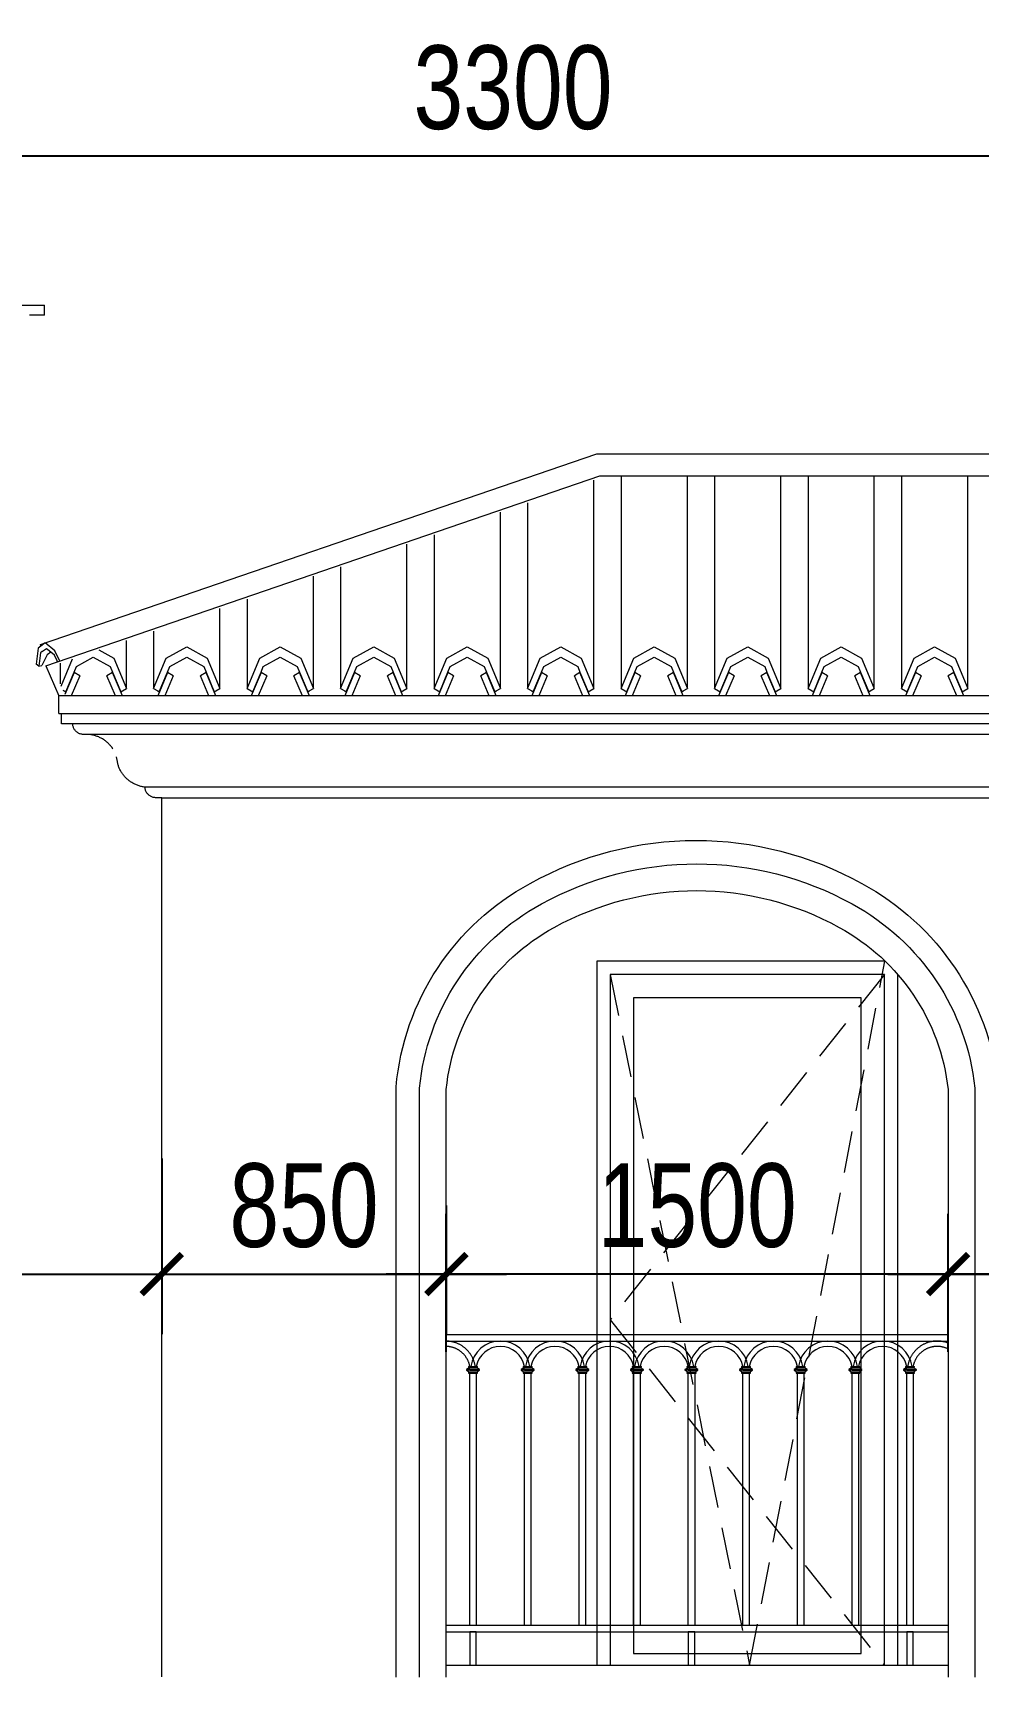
# Model space of a CAD drawing. Header units: millimetres. Extents: x -78046 to 260989, y -99288 to 158505.
# Drawn here: x 241278 to 244103, y 140547 to 145461 of the extents above; entities that cross this region are included whole.
import ezdxf
from ezdxf.xclip import XClip

# ---------------------------------------------------------------- set-up
doc = ezdxf.new("R2010")
doc.units = ezdxf.units.MM
doc.header["$LTSCALE"] = 100
doc.header["$XCLIPFRAME"] = 0
doc.header["$PDMODE"] = 98
doc.linetypes.add('HIDDEN', pattern=[0.375, 0.25, -0.125])
doc.layers.get('Defpoints').update_dxf_attribs({"lineweight": 13})
for name, color, linetype, lineweight in [('-DOOR', 137, 'Continuous', 9), ('-HATCH', 8, 'Continuous', 5), ('-HIDE', 3, 'HIDDEN', 13), ('-LINE1', 7, 'Continuous', 18)]:
    doc.layers.add(name, color=color, linetype=linetype, lineweight=lineweight)
doc.styles.add('AVANH', font='VHAVAN_2.TTF', dxfattribs={"width": 0.8})
doc.dimstyles.new('C_100A3', dxfattribs={"dimscale": 100, "dimtxt": 2.5, "dimasz": 1.2, "dimexe": 1.8, "dimexo": 0, "dimgap": 0.75, "dimtad": 1, "dimdec": 0, "dimzin": 0, "dimdsep": 46, "dimtxsty": 'AVANH', "dimblk": 'ARCHTICK', "dimcen": 0, "dimdle": 1.8, "dimclrd": 256, "dimclre": 256, "dimclrt": 7, "dimadec": 0, "dimazin": 0, "dimtfac": 0.0001, "dimtdec": 0, "dimtix": 1, "dimtmove": 2, "dimatfit": 3, "dimldrblk": 'ARCHTICK', "dimfxl": 1.8, "dimtolj": 1, "dimtzin": 0, "dimarcsym": 0})

# ---------------------------------------------------------------- blocks, each defined once
blk = doc.blocks.new('lancan')
for p, q in [((-1.1, 988.8), (6547.2, 988.8)), ((-1.1, 968.8), (6547.2, 968.8)), ((651.2, 889), (643, 884)), ((648.8, 893), (648.8, 891)), ((648.8, 893), (652.8, 893)), ((648.8, 891), (651.2, 891)), ((651.2, 891), (651.2, 889)), ((651.2, 891), (652.8, 891)), ((651.2, 889), (673.6, 889)), ((652.8, 893), (672, 893)), ((672, 891), (652.8, 891)), ((672, 893), (676, 893)), ((672, 891), (673.6, 891)), ((673.6, 889), (673.6, 891)), ((673.6, 891), (676, 891)), ((681.8, 884), (673.6, 889)), ((676, 891), (676, 893)), ((814.4, 889), (806.2, 884)), ((812, 893), (812, 891)), ((812, 893), (816, 893)), ((812, 891), (814.4, 891)), ((814.4, 891), (814.4, 889)), ((814.4, 891), (816, 891)), ((814.4, 889), (836.8, 889)), ((816, 893), (835.2, 893)), ((835.2, 891), (816, 891)), ((835.2, 893), (839.2, 893)), ((835.2, 891), (836.8, 891)), ((836.8, 889), (836.8, 891)), ((836.8, 891), (839.2, 891)), ((845, 884), (836.8, 889)), ((839.2, 891), (839.2, 893)), ((977.6, 889), (969.4, 884)), ((975.2, 893), (975.2, 891)), ((975.2, 893), (979.2, 893)), ((975.2, 891), (977.6, 891)), ((977.6, 891), (977.6, 889)), ((977.6, 891), (979.2, 891)), ((977.6, 889), (1000, 889)), ((979.2, 893), (998.4, 893)), ((998.4, 891), (979.2, 891)), ((998.4, 893), (1002.4, 893)), ((998.4, 891), (1000, 891)), ((1000, 889), (1000, 891)), ((1000, 891), (1002.4, 891)), ((1008.2, 884), (1000, 889)), ((1002.4, 891), (1002.4, 893)), ((1140.8, 889), (1132.6, 884)), ((1138.4, 893), (1138.4, 891)), ((1138.4, 893), (1142.4, 893)), ((1138.4, 891), (1140.8, 891)), ((1140.8, 891), (1140.8, 889)), ((1140.8, 891), (1142.4, 891)), ((1140.8, 889), (1163.2, 889)), ((1142.4, 893), (1161.6, 893)), ((1161.6, 891), (1142.4, 891)), ((1161.6, 893), (1165.6, 893)), ((1161.6, 891), (1163.2, 891)), ((1163.2, 889), (1163.2, 891)), ((1163.2, 891), (1165.6, 891)), ((1171.4, 884), (1163.2, 889)), ((1165.6, 891), (1165.6, 893)), ((1304, 889), (1295.8, 884)), ((1301.6, 893), (1301.6, 891)), ((1301.6, 893), (1305.6, 893)), ((1301.6, 891), (1304, 891)), ((1304, 891), (1304, 889)), ((1304, 891), (1305.6, 891)), ((1304, 889), (1326.4, 889)), ((1305.6, 893), (1324.8, 893)), ((1324.8, 891), (1305.6, 891)), ((1324.8, 893), (1328.8, 893)), ((1324.8, 891), (1326.4, 891)), ((1326.4, 889), (1326.4, 891)), ((1326.4, 891), (1328.8, 891)), ((1334.6, 884), (1326.4, 889)), ((1328.8, 891), (1328.8, 893)), ((1467.2, 889), (1459, 884)), ((1464.8, 893), (1464.8, 891)), ((1464.8, 893), (1468.8, 893)), ((1464.8, 891), (1467.2, 891)), ((1467.2, 891), (1467.2, 889)), ((1467.2, 891), (1468.8, 891)), ((1467.2, 889), (1489.6, 889)), ((1468.8, 893), (1488, 893)), ((1488, 891), (1468.8, 891)), ((1488, 893), (1492, 893)), ((1488, 891), (1489.6, 891)), ((1489.6, 889), (1489.6, 891)), ((1489.6, 891), (1492, 891)), ((1497.8, 884), (1489.6, 889)), ((1492, 891), (1492, 893)), ((1630.4, 889), (1622.2, 884)), ((1628, 893), (1628, 891)), ((1628, 893), (1632, 893)), ((1628, 891), (1630.4, 891)), ((1630.4, 891), (1630.4, 889)), ((1630.4, 891), (1632, 891)), ((1630.4, 889), (1652.8, 889)), ((1632, 893), (1651.2, 893)), ((1651.2, 891), (1632, 891)), ((1651.2, 893), (1655.2, 893)), ((1651.2, 891), (1652.8, 891)), ((1652.8, 889), (1652.8, 891)), ((1652.8, 891), (1655.2, 891)), ((1661, 884), (1652.8, 889)), ((1655.2, 891), (1655.2, 893)), ((1793.6, 889), (1785.4, 884)), ((1791.2, 893), (1791.2, 891)), ((1791.2, 893), (1795.2, 893)), ((1791.2, 891), (1793.6, 891)), ((1793.6, 891), (1793.6, 889)), ((1793.6, 891), (1795.2, 891)), ((1793.6, 889), (1816, 889)), ((1795.2, 893), (1814.4, 893)), ((1814.4, 891), (1795.2, 891)), ((1814.4, 893), (1818.4, 893)), ((1814.4, 891), (1816, 891)), ((1816, 889), (1816, 891)), ((1816, 891), (1818.4, 891)), ((1824.2, 884), (1816, 889)), ((1818.4, 891), (1818.4, 893)), ((1956.8, 889), (1948.5, 884)), ((1954.4, 893), (1954.4, 891)), ((1954.4, 893), (1958.4, 893)), ((1954.4, 891), (1956.8, 891)), ((1956.8, 891), (1956.8, 889)), ((1956.8, 891), (1958.4, 891)), ((1956.8, 889), (1979.2, 889)), ((1958.4, 893), (1977.6, 893)), ((1977.6, 891), (1958.4, 891)), ((1977.6, 893), (1981.6, 893)), ((1977.6, 891), (1979.2, 891)), ((1979.2, 889), (1979.2, 891)), ((1979.2, 891), (1981.6, 891)), ((1987.4, 884), (1979.2, 889)), ((1981.6, 891), (1981.6, 893)), ((643, 884), (643, 882)), ((652.8, 884), (643, 884)), ((643, 882), (651.2, 876.9)), ((652.8, 882), (643, 882)), ((648.8, 874.9), (648.8, 872.9)), ((648.8, 874.9), (651.2, 874.9)), ((648.8, 872.9), (652.8, 872.9)), ((651.2, 876.9), (651.2, 874.9)), ((651.2, 876.9), (673.6, 876.9)), ((651.2, 874.9), (652.8, 874.9)), ((652.8, 882), (652.8, 884)), ((652.8, 884), (672, 884)), ((652.8, 882), (672, 882)), ((672, 874.9), (652.8, 874.9)), ((652.8, 120), (652.8, 872.9)), ((652.8, 872.9), (672, 872.9)), ((672, 884), (672, 882)), ((672, 884), (681.8, 884)), ((672, 882), (681.8, 882)), ((672, 874.9), (673.6, 874.9)), ((672, 872.9), (672, 120)), ((672, 872.9), (676, 872.9)), ((673.6, 876.9), (681.8, 882)), ((673.6, 874.9), (673.6, 876.9)), ((673.6, 874.9), (676, 874.9)), ((676, 872.9), (676, 874.9)), ((681.8, 882), (681.8, 884)), ((806.2, 884), (806.2, 882)), ((816, 884), (806.2, 884)), ((806.2, 882), (814.4, 876.9)), ((816, 882), (806.2, 882)), ((812, 874.9), (812, 872.9)), ((812, 874.9), (814.4, 874.9)), ((812, 872.9), (816, 872.9)), ((814.4, 876.9), (814.4, 874.9)), ((814.4, 876.9), (836.8, 876.9)), ((814.4, 874.9), (816, 874.9)), ((816, 882), (816, 884)), ((816, 884), (835.2, 884)), ((816, 882), (835.2, 882)), ((835.2, 874.9), (816, 874.9)), ((816, 120), (816, 872.9)), ((816, 872.9), (835.2, 872.9)), ((835.2, 884), (835.2, 882)), ((835.2, 884), (845, 884)), ((835.2, 882), (845, 882)), ((835.2, 874.9), (836.8, 874.9)), ((835.2, 872.9), (835.2, 120)), ((835.2, 872.9), (839.2, 872.9)), ((836.8, 876.9), (845, 882)), ((836.8, 874.9), (836.8, 876.9)), ((836.8, 874.9), (839.2, 874.9)), ((839.2, 872.9), (839.2, 874.9)), ((845, 882), (845, 884)), ((969.4, 884), (969.4, 882)), ((979.2, 884), (969.4, 884)), ((969.4, 882), (977.6, 876.9)), ((979.2, 882), (969.4, 882)), ((975.2, 874.9), (975.2, 872.9)), ((975.2, 874.9), (977.6, 874.9)), ((975.2, 872.9), (979.2, 872.9)), ((977.6, 876.9), (977.6, 874.9)), ((977.6, 876.9), (1000, 876.9)), ((977.6, 874.9), (979.2, 874.9)), ((979.2, 882), (979.2, 884)), ((979.2, 884), (998.4, 884)), ((979.2, 882), (998.4, 882)), ((998.4, 874.9), (979.2, 874.9)), ((979.2, 120), (979.2, 872.9)), ((979.2, 872.9), (998.4, 872.9)), ((998.4, 884), (998.4, 882)), ((998.4, 884), (1008.2, 884)), ((998.4, 882), (1008.2, 882)), ((998.4, 874.9), (1000, 874.9)), ((998.4, 872.9), (998.4, 120)), ((998.4, 872.9), (1002.4, 872.9)), ((1000, 876.9), (1008.2, 882)), ((1000, 874.9), (1000, 876.9)), ((1000, 874.9), (1002.4, 874.9)), ((1002.4, 872.9), (1002.4, 874.9)), ((1008.2, 882), (1008.2, 884)), ((1132.6, 884), (1132.6, 882)), ((1142.4, 884), (1132.6, 884)), ((1132.6, 882), (1140.8, 876.9)), ((1142.4, 882), (1132.6, 882)), ((1138.4, 874.9), (1138.4, 872.9)), ((1138.4, 874.9), (1140.8, 874.9)), ((1138.4, 872.9), (1142.4, 872.9)), ((1140.8, 876.9), (1140.8, 874.9)), ((1140.8, 876.9), (1163.2, 876.9)), ((1140.8, 874.9), (1142.4, 874.9)), ((1142.4, 882), (1142.4, 884)), ((1142.4, 884), (1161.6, 884)), ((1142.4, 882), (1161.6, 882)), ((1161.6, 874.9), (1142.4, 874.9)), ((1142.4, 120), (1142.4, 872.9)), ((1142.4, 872.9), (1161.6, 872.9)), ((1161.6, 884), (1161.6, 882)), ((1161.6, 884), (1171.4, 884)), ((1161.6, 882), (1171.4, 882)), ((1161.6, 874.9), (1163.2, 874.9)), ((1161.6, 872.9), (1161.6, 120)), ((1161.6, 872.9), (1165.6, 872.9)), ((1163.2, 876.9), (1171.4, 882)), ((1163.2, 874.9), (1163.2, 876.9)), ((1163.2, 874.9), (1165.6, 874.9)), ((1165.6, 872.9), (1165.6, 874.9)), ((1171.4, 882), (1171.4, 884)), ((1295.8, 884), (1295.8, 882)), ((1305.6, 884), (1295.8, 884)), ((1295.8, 882), (1304, 876.9)), ((1305.6, 882), (1295.8, 882)), ((1301.6, 874.9), (1301.6, 872.9)), ((1301.6, 874.9), (1304, 874.9)), ((1301.6, 872.9), (1305.6, 872.9)), ((1304, 876.9), (1304, 874.9)), ((1304, 876.9), (1326.4, 876.9)), ((1304, 874.9), (1305.6, 874.9)), ((1305.6, 882), (1305.6, 884)), ((1305.6, 884), (1324.8, 884)), ((1305.6, 882), (1324.8, 882)), ((1324.8, 874.9), (1305.6, 874.9)), ((1305.6, 120), (1305.6, 872.9)), ((1305.6, 872.9), (1324.8, 872.9)), ((1324.8, 884), (1324.8, 882)), ((1324.8, 884), (1334.6, 884)), ((1324.8, 882), (1334.6, 882)), ((1324.8, 874.9), (1326.4, 874.9)), ((1324.8, 872.9), (1324.8, 120)), ((1324.8, 872.9), (1328.8, 872.9)), ((1326.4, 876.9), (1334.6, 882)), ((1326.4, 874.9), (1326.4, 876.9)), ((1326.4, 874.9), (1328.8, 874.9)), ((1328.8, 872.9), (1328.8, 874.9)), ((1334.6, 882), (1334.6, 884)), ((1459, 884), (1459, 882)), ((1468.8, 884), (1459, 884)), ((1459, 882), (1467.2, 876.9)), ((1468.8, 882), (1459, 882)), ((1464.8, 874.9), (1464.8, 872.9)), ((1464.8, 874.9), (1467.2, 874.9)), ((1464.8, 872.9), (1468.8, 872.9)), ((1467.2, 876.9), (1467.2, 874.9)), ((1467.2, 876.9), (1489.6, 876.9)), ((1467.2, 874.9), (1468.8, 874.9)), ((1468.8, 882), (1468.8, 884)), ((1468.8, 884), (1488, 884)), ((1468.8, 882), (1488, 882)), ((1488, 874.9), (1468.8, 874.9)), ((1468.8, 120), (1468.8, 872.9)), ((1468.8, 872.9), (1488, 872.9)), ((1488, 884), (1488, 882)), ((1488, 884), (1497.8, 884)), ((1488, 882), (1497.8, 882)), ((1488, 874.9), (1489.6, 874.9)), ((1488, 872.9), (1488, 120)), ((1488, 872.9), (1492, 872.9)), ((1489.6, 876.9), (1497.8, 882)), ((1489.6, 874.9), (1489.6, 876.9)), ((1489.6, 874.9), (1492, 874.9)), ((1492, 872.9), (1492, 874.9)), ((1497.8, 882), (1497.8, 884)), ((1622.2, 884), (1622.2, 882)), ((1632, 884), (1622.2, 884)), ((1622.2, 882), (1630.4, 876.9)), ((1632, 882), (1622.2, 882)), ((1628, 874.9), (1628, 872.9)), ((1628, 874.9), (1630.4, 874.9)), ((1628, 872.9), (1632, 872.9)), ((1630.4, 876.9), (1630.4, 874.9)), ((1630.4, 876.9), (1652.8, 876.9)), ((1630.4, 874.9), (1632, 874.9)), ((1632, 882), (1632, 884)), ((1632, 884), (1651.2, 884)), ((1632, 882), (1651.2, 882)), ((1651.2, 874.9), (1632, 874.9)), ((1632, 120), (1632, 872.9)), ((1632, 872.9), (1651.2, 872.9)), ((1651.2, 884), (1651.2, 882)), ((1651.2, 884), (1661, 884)), ((1651.2, 882), (1661, 882)), ((1651.2, 874.9), (1652.8, 874.9)), ((1651.2, 872.9), (1651.2, 120)), ((1651.2, 872.9), (1655.2, 872.9)), ((1652.8, 876.9), (1661, 882)), ((1652.8, 874.9), (1652.8, 876.9)), ((1652.8, 874.9), (1655.2, 874.9)), ((1655.2, 872.9), (1655.2, 874.9)), ((1661, 882), (1661, 884)), ((1785.4, 884), (1785.4, 882)), ((1795.2, 884), (1785.4, 884)), ((1785.4, 882), (1793.6, 876.9)), ((1795.2, 882), (1785.4, 882)), ((1791.2, 874.9), (1791.2, 872.9)), ((1791.2, 874.9), (1793.6, 874.9)), ((1791.2, 872.9), (1795.2, 872.9)), ((1793.6, 876.9), (1793.6, 874.9)), ((1793.6, 876.9), (1816, 876.9)), ((1793.6, 874.9), (1795.2, 874.9)), ((1795.2, 882), (1795.2, 884)), ((1795.2, 884), (1814.4, 884)), ((1795.2, 882), (1814.4, 882)), ((1814.4, 874.9), (1795.2, 874.9)), ((1795.2, 120), (1795.2, 872.9)), ((1795.2, 872.9), (1814.4, 872.9)), ((1814.4, 884), (1814.4, 882)), ((1814.4, 884), (1824.2, 884)), ((1814.4, 882), (1824.2, 882)), ((1814.4, 874.9), (1816, 874.9)), ((1814.4, 872.9), (1814.4, 120)), ((1814.4, 872.9), (1818.4, 872.9)), ((1816, 876.9), (1824.2, 882)), ((1816, 874.9), (1816, 876.9)), ((1816, 874.9), (1818.4, 874.9)), ((1818.4, 872.9), (1818.4, 874.9)), ((1824.2, 882), (1824.2, 884)), ((1948.5, 884), (1948.5, 882)), ((1958.4, 884), (1948.5, 884)), ((1948.5, 882), (1956.8, 876.9)), ((1958.4, 882), (1948.5, 882)), ((1954.4, 874.9), (1954.4, 872.9)), ((1954.4, 874.9), (1956.8, 874.9)), ((1954.4, 872.9), (1958.4, 872.9)), ((1956.8, 876.9), (1956.8, 874.9)), ((1956.8, 876.9), (1979.2, 876.9)), ((1956.8, 874.9), (1958.4, 874.9)), ((1958.4, 882), (1958.4, 884)), ((1958.4, 884), (1977.6, 884)), ((1958.4, 882), (1977.6, 882)), ((1977.6, 874.9), (1958.4, 874.9)), ((1958.4, 120), (1958.4, 872.9)), ((1958.4, 872.9), (1977.6, 872.9)), ((1977.6, 884), (1977.6, 882)), ((1977.6, 884), (1987.4, 884)), ((1977.6, 882), (1987.4, 882)), ((1977.6, 874.9), (1979.2, 874.9)), ((1977.6, 872.9), (1977.6, 120)), ((1977.6, 872.9), (1981.6, 872.9)), ((1979.2, 876.9), (1987.4, 882)), ((1979.2, 874.9), (1979.2, 876.9)), ((1979.2, 874.9), (1981.6, 874.9)), ((1981.6, 872.9), (1981.6, 874.9)), ((1987.4, 882), (1987.4, 884)), ((-1.1, 120), (6547.2, 120)), ((-1.1, 100), (6547.2, 100)), ((-1.1, 0), (6547.2, 0))]:
    blk.add_line(p, q)
for points in [[(672, 100), (652.8, 100), (652.8, 0), (672, 0)], [(1324.8, 100), (1305.6, 100), (1305.6, 0), (1324.8, 0)], [(1977.6, 100), (1958.4, 100), (1958.4, 0), (1977.6, 0)]]:
    blk.add_lwpolyline(points, close=True)
for centre, radius, start, end in [((580.8, 879.7), 89.2, 8.5304, 171.4696), ((580.8, 879.7), 73.2, 10.4137, 169.5863), ((744, 879.7), 89.2, 8.5304, 171.4696), ((744, 879.7), 73.2, 10.4137, 169.5863), ((907.2, 879.7), 89.2, 8.5304, 171.4696), ((907.2, 879.7), 73.2, 10.4137, 169.5863), ((1070.4, 879.7), 89.2, 8.5304, 171.4696), ((1070.4, 879.7), 73.2, 10.4137, 169.5863), ((1233.6, 879.7), 89.2, 8.5304, 171.4696), ((1233.6, 879.7), 73.2, 10.4137, 169.5863), ((1396.8, 879.8), 89.2, 8.5304, 171.4696), ((1396.8, 879.8), 73.2, 10.4137, 169.5863), ((1560, 879.8), 89.2, 8.5304, 171.4696), ((1560, 879.8), 73.2, 10.4137, 169.5863), ((1723.2, 879.8), 89.2, 8.5304, 171.4696), ((1723.2, 879.8), 73.2, 10.4137, 169.5863), ((1886.4, 879.8), 89.2, 8.5304, 171.4696), ((1886.4, 879.8), 73.2, 10.4137, 169.5863), ((2049.6, 879.8), 89.2, 8.5304, 171.4696), ((2049.6, 879.8), 73.2, 10.4137, 169.5863)]:
    blk.add_arc(centre, radius, start, end)
blk = doc.blocks.new('erte')
for p, q in [((214070.7, -49738), (214070.7, -52249.4)), ((214268.8, -52249.4), (214268.8, -49738)), ((214350.1, -49738), (214350.1, -52249.4)), ((214548.2, -52249.4), (214548.2, -49738)), ((214629.5, -49738), (214629.5, -52249.4)), ((214827.6, -52249.4), (214827.6, -49738)), ((214908.9, -49738), (214908.9, -52249.4)), ((215107, -52249.4), (215107, -49738)), ((215188.3, -49738), (215188.3, -52249.4)), ((215386.4, -52249.4), (215386.4, -49738)), ((215467.7, -49738), (215467.7, -52249.4)), ((215665.8, -52249.4), (215665.8, -49738)), ((215747.1, -49738), (215747.1, -52249.4)), ((215945.2, -52249.4), (215945.2, -49738)), ((216026.5, -49738), (216026.5, -52249.4)), ((216224.6, -52249.4), (216224.6, -49738)), ((216305.9, -49738), (216305.9, -52249.4)), ((216504, -52249.4), (216504, -49738)), ((216585.3, -49738), (216585.3, -52249.4)), ((216783.4, -52249.4), (216783.4, -49738)), ((214108.5, -52159), (214169.7, -52124.5)), ((214169.7, -52124.5), (214230.9, -52159)), ((214387.9, -52159), (214449.1, -52124.5)), ((214449.1, -52124.5), (214510.3, -52159)), ((214667.3, -52159), (214728.5, -52124.5)), ((214728.5, -52124.5), (214789.7, -52159)), ((214946.7, -52159), (215007.9, -52124.5)), ((215007.9, -52124.5), (215069.1, -52159)), ((215226.1, -52159), (215287.3, -52124.5)), ((215287.3, -52124.5), (215348.5, -52159)), ((215505.5, -52159), (215566.7, -52124.5)), ((215566.7, -52124.5), (215627.9, -52159)), ((215784.9, -52159), (215846.1, -52124.5)), ((215846.1, -52124.5), (215907.3, -52159)), ((216064.3, -52159), (216125.5, -52124.5)), ((216125.5, -52124.5), (216186.7, -52159)), ((216343.7, -52159), (216404.9, -52124.5)), ((216404.9, -52124.5), (216466.1, -52159)), ((216623.1, -52159), (216684.3, -52124.5)), ((216684.3, -52124.5), (216745.5, -52159)), ((214070.7, -52249.4), (214108.5, -52159)), ((214112.2, -52200.2), (214119, -52184)), ((214119, -52184), (214169.7, -52155.3)), ((214169.7, -52155.3), (214220.5, -52184)), ((214220.5, -52184), (214227.3, -52200.2)), ((214230.9, -52159), (214268.8, -52249.4)), ((214350.1, -52249.4), (214387.9, -52159)), ((214391.6, -52200.2), (214398.4, -52184)), ((214398.4, -52184), (214449.1, -52155.3)), ((214449.1, -52155.3), (214499.9, -52184)), ((214499.9, -52184), (214506.7, -52200.2)), ((214510.3, -52159), (214548.2, -52249.4)), ((214629.5, -52249.4), (214667.3, -52159)), ((214671, -52200.2), (214677.8, -52184)), ((214677.8, -52184), (214728.5, -52155.3)), ((214728.5, -52155.3), (214779.3, -52184)), ((214779.3, -52184), (214786.1, -52200.2)), ((214789.7, -52159), (214827.6, -52249.4)), ((214908.9, -52249.4), (214946.7, -52159)), ((214950.4, -52200.2), (214957.2, -52184)), ((214957.2, -52184), (215007.9, -52155.3)), ((215007.9, -52155.3), (215058.7, -52184)), ((215058.7, -52184), (215065.5, -52200.2)), ((215069.1, -52159), (215107, -52249.4)), ((215188.3, -52249.4), (215226.1, -52159)), ((215229.8, -52200.2), (215236.6, -52184)), ((215236.6, -52184), (215287.3, -52155.3)), ((215287.3, -52155.3), (215338.1, -52184)), ((215338.1, -52184), (215344.9, -52200.2)), ((215348.5, -52159), (215386.4, -52249.4)), ((215467.7, -52249.4), (215505.5, -52159)), ((215509.2, -52200.2), (215516, -52184)), ((215516, -52184), (215566.7, -52155.3)), ((215566.7, -52155.3), (215617.5, -52184)), ((215617.5, -52184), (215624.3, -52200.2)), ((215627.9, -52159), (215665.8, -52249.4)), ((215747.1, -52249.4), (215784.9, -52159)), ((215788.6, -52200.2), (215795.4, -52184)), ((215795.4, -52184), (215846.1, -52155.3)), ((215846.1, -52155.3), (215896.9, -52184)), ((215896.9, -52184), (215903.7, -52200.2)), ((215907.3, -52159), (215945.2, -52249.4)), ((216026.5, -52249.4), (216064.3, -52159)), ((216068, -52200.2), (216074.8, -52184)), ((216074.8, -52184), (216125.5, -52155.3)), ((216125.5, -52155.3), (216176.3, -52184)), ((216176.3, -52184), (216183.1, -52200.2)), ((216186.7, -52159), (216224.6, -52249.4)), ((216305.9, -52249.4), (216343.7, -52159)), ((216347.4, -52200.2), (216354.2, -52184)), ((216354.2, -52184), (216404.9, -52155.3)), ((216404.9, -52155.3), (216455.7, -52184)), ((216455.7, -52184), (216462.5, -52200.2)), ((216466.1, -52159), (216504, -52249.4)), ((216585.3, -52249.4), (216623.1, -52159)), ((216626.8, -52200.2), (216633.6, -52184)), ((216633.6, -52184), (216684.3, -52155.3)), ((216684.3, -52155.3), (216735.1, -52184)), ((216735.1, -52184), (216741.9, -52200.2)), ((216745.5, -52159), (216783.4, -52249.4)), ((214112.2, -52201.7), (214082.9, -52271.6)), ((214087.6, -52258.9), (214112.2, -52200.2)), ((214129.1, -52211.2), (214103.8, -52271.6)), ((214112.2, -52201.7), (214112.2, -52200.2)), ((214129.1, -52211.2), (214112.2, -52201.7)), ((214227.3, -52201.7), (214210.4, -52211.2)), ((214235.7, -52271.6), (214210.4, -52211.2)), ((214227.3, -52200.2), (214227.3, -52201.7)), ((214227.3, -52200.2), (214251.9, -52258.9)), ((214256.6, -52271.6), (214227.3, -52201.7)), ((214391.6, -52201.7), (214362.3, -52271.6)), ((214367, -52258.9), (214391.6, -52200.2)), ((214408.5, -52211.2), (214383.2, -52271.6)), ((214391.6, -52201.7), (214391.6, -52200.2)), ((214408.5, -52211.2), (214391.6, -52201.7)), ((214506.7, -52201.7), (214489.8, -52211.2)), ((214515.1, -52271.6), (214489.8, -52211.2)), ((214506.7, -52200.2), (214506.7, -52201.7)), ((214506.7, -52200.2), (214531.3, -52258.9)), ((214536, -52271.6), (214506.7, -52201.7)), ((214671, -52201.7), (214641.7, -52271.6)), ((214646.4, -52258.9), (214671, -52200.2)), ((214687.9, -52211.2), (214662.6, -52271.6)), ((214671, -52201.7), (214671, -52200.2)), ((214687.9, -52211.2), (214671, -52201.7)), ((214786.1, -52201.7), (214769.2, -52211.2)), ((214794.5, -52271.6), (214769.2, -52211.2)), ((214786.1, -52200.2), (214786.1, -52201.7)), ((214786.1, -52200.2), (214810.7, -52258.9)), ((214815.4, -52271.6), (214786.1, -52201.7)), ((214950.4, -52201.7), (214921.1, -52271.6)), ((214925.8, -52258.9), (214950.4, -52200.2)), ((214967.3, -52211.2), (214942, -52271.6)), ((214950.4, -52201.7), (214950.4, -52200.2)), ((214967.3, -52211.2), (214950.4, -52201.7)), ((215065.5, -52201.7), (215048.6, -52211.2)), ((215073.9, -52271.6), (215048.6, -52211.2)), ((215065.5, -52200.2), (215065.5, -52201.7)), ((215065.5, -52200.2), (215090.1, -52258.9)), ((215094.8, -52271.6), (215065.5, -52201.7)), ((215229.8, -52201.7), (215200.5, -52271.6)), ((215205.2, -52258.9), (215229.8, -52200.2)), ((215246.7, -52211.2), (215221.4, -52271.6)), ((215229.8, -52201.7), (215229.8, -52200.2)), ((215246.7, -52211.2), (215229.8, -52201.7)), ((215344.9, -52201.7), (215328, -52211.2)), ((215353.3, -52271.6), (215328, -52211.2)), ((215344.9, -52200.2), (215344.9, -52201.7)), ((215344.9, -52200.2), (215369.5, -52258.9)), ((215374.2, -52271.6), (215344.9, -52201.7)), ((215509.2, -52201.7), (215479.9, -52271.6)), ((215484.6, -52258.9), (215509.2, -52200.2)), ((215526.1, -52211.2), (215500.8, -52271.6)), ((215509.2, -52201.7), (215509.2, -52200.2)), ((215526.1, -52211.2), (215509.2, -52201.7)), ((215624.3, -52201.7), (215607.4, -52211.2)), ((215632.7, -52271.6), (215607.4, -52211.2)), ((215624.3, -52200.2), (215624.3, -52201.7)), ((215624.3, -52200.2), (215648.9, -52258.9)), ((215653.6, -52271.6), (215624.3, -52201.7)), ((215788.6, -52201.7), (215759.3, -52271.6)), ((215764, -52258.9), (215788.6, -52200.2)), ((215805.5, -52211.2), (215780.2, -52271.6)), ((215788.6, -52201.7), (215788.6, -52200.2)), ((215805.5, -52211.2), (215788.6, -52201.7)), ((215903.7, -52201.7), (215886.8, -52211.2)), ((215912.1, -52271.6), (215886.8, -52211.2)), ((215903.7, -52200.2), (215903.7, -52201.7)), ((215903.7, -52200.2), (215928.3, -52258.9)), ((215933, -52271.6), (215903.7, -52201.7)), ((216068, -52201.7), (216038.7, -52271.6)), ((216043.4, -52258.9), (216068, -52200.2)), ((216084.9, -52211.2), (216059.6, -52271.6)), ((216068, -52201.7), (216068, -52200.2)), ((216084.9, -52211.2), (216068, -52201.7)), ((216183.1, -52201.7), (216166.2, -52211.2)), ((216191.5, -52271.6), (216166.2, -52211.2)), ((216183.1, -52200.2), (216183.1, -52201.7)), ((216183.1, -52200.2), (216207.7, -52258.9)), ((216212.4, -52271.6), (216183.1, -52201.7)), ((216347.4, -52201.7), (216318.1, -52271.6)), ((216322.8, -52258.9), (216347.4, -52200.2)), ((216364.3, -52211.2), (216339, -52271.6)), ((216347.4, -52201.7), (216347.4, -52200.2)), ((216364.3, -52211.2), (216347.4, -52201.7)), ((216462.5, -52201.7), (216445.6, -52211.2)), ((216470.9, -52271.6), (216445.6, -52211.2)), ((216462.5, -52200.2), (216462.5, -52201.7)), ((216462.5, -52200.2), (216487.1, -52258.9)), ((216491.8, -52271.6), (216462.5, -52201.7)), ((216626.8, -52201.7), (216597.5, -52271.6)), ((216602.2, -52258.9), (216626.8, -52200.2)), ((216643.7, -52211.2), (216618.4, -52271.6)), ((216626.8, -52201.7), (216626.8, -52200.2)), ((216643.7, -52211.2), (216626.8, -52201.7)), ((216741.9, -52201.7), (216725, -52211.2)), ((216750.3, -52271.6), (216725, -52211.2)), ((216741.9, -52200.2), (216741.9, -52201.7)), ((216741.9, -52200.2), (216766.5, -52258.9)), ((216771.2, -52271.6), (216741.9, -52201.7)), ((214070.7, -52249.4), (214082.9, -52256.3)), ((214082.9, -52256.3), (214087.6, -52258.9)), ((214251.9, -52258.9), (214256.5, -52256.3)), ((214256.5, -52256.3), (214268.8, -52249.4)), ((214350.1, -52249.4), (214362.3, -52256.3)), ((214362.3, -52256.3), (214367, -52258.9)), ((214531.3, -52258.9), (214535.9, -52256.3)), ((214535.9, -52256.3), (214548.2, -52249.4)), ((214629.5, -52249.4), (214641.7, -52256.3)), ((214641.7, -52256.3), (214646.4, -52258.9)), ((214810.7, -52258.9), (214815.3, -52256.3)), ((214815.3, -52256.3), (214827.6, -52249.4)), ((214908.9, -52249.4), (214921.1, -52256.3)), ((214921.1, -52256.3), (214925.8, -52258.9)), ((215090.1, -52258.9), (215094.7, -52256.3)), ((215094.7, -52256.3), (215107, -52249.4)), ((215188.3, -52249.4), (215200.5, -52256.3)), ((215200.5, -52256.3), (215205.2, -52258.9)), ((215369.5, -52258.9), (215374.1, -52256.3)), ((215374.1, -52256.3), (215386.4, -52249.4)), ((215467.7, -52249.4), (215479.9, -52256.3)), ((215479.9, -52256.3), (215484.6, -52258.9)), ((215648.9, -52258.9), (215653.5, -52256.3)), ((215653.5, -52256.3), (215665.8, -52249.4)), ((215747.1, -52249.4), (215759.3, -52256.3)), ((215759.3, -52256.3), (215764, -52258.9)), ((215928.3, -52258.9), (215932.9, -52256.3)), ((215932.9, -52256.3), (215945.2, -52249.4)), ((216026.5, -52249.4), (216038.7, -52256.3)), ((216038.7, -52256.3), (216043.4, -52258.9)), ((216207.7, -52258.9), (216212.3, -52256.3)), ((216212.3, -52256.3), (216224.6, -52249.4)), ((216305.9, -52249.4), (216318.1, -52256.3)), ((216318.1, -52256.3), (216322.8, -52258.9)), ((216487.1, -52258.9), (216491.7, -52256.3)), ((216491.7, -52256.3), (216504, -52249.4)), ((216585.3, -52249.4), (216597.5, -52256.3)), ((216597.5, -52256.3), (216602.2, -52258.9)), ((216766.5, -52258.9), (216771.1, -52256.3)), ((216771.1, -52256.3), (216783.4, -52249.4))]:
    blk.add_line(p, q)
blk = doc.blocks.new('_ARCHTICK')
at = {"const_width": 0.15}
blk.add_lwpolyline([(-0.5, -0.5), (0.5, 0.5)], dxfattribs=at)
blk = doc.blocks.new('*D322')
at = {"layer": 'Defpoints', "lineweight": -2, "transparency": 16777216}
for p, q in [((238063.2, 142118.5), (238063.2, 141571.1)), ((241663.3, 142096.9), (241663.3, 141571.1)), ((237883.2, 141751.1), (241843.3, 141751.1))]:
    blk.add_line(p, q, dxfattribs=at)
at = {"layer": 'Defpoints', "color": 0, "transparency": 16777216}
for p in [(238063.2, 142118.5), (241663.3, 142096.9), (241663.3, 141751.1)]:
    blk.add_point(p, dxfattribs=at)
at = {"layer": 'Defpoints', "lineweight": -2, "transparency": 16777216, "xscale": 120, "yscale": 120, "zscale": 120, "rotation": 180}
blk.add_blockref('_ARCHTICK', (238063.2, 141751.1), dxfattribs=at)
at = {"layer": 'Defpoints', "lineweight": -2, "transparency": 16777216, "xscale": 120, "yscale": 120, "zscale": 120}
blk.add_blockref('_ARCHTICK', (241663.3, 141751.1), dxfattribs=at)
at = {"layer": 'Defpoints', "color": 7, "transparency": 16777216, "insert": (239863.3, 141955.4), "char_height": 250, "attachment_point": 5, "style": 'AVANH'}
blk.add_mtext('\\A1;3600', dxfattribs=at)
blk = doc.blocks.new('*D323')
at = {"layer": 'Defpoints', "lineweight": -2, "transparency": 16777216}
for p, q in [((242513.8, 141519), (242513.8, 141931.1)), ((244013.4, 141519), (244013.4, 141931.1)), ((244193.4, 141751.1), (242333.8, 141751.1))]:
    blk.add_line(p, q, dxfattribs=at)
at = {"layer": 'Defpoints', "color": 0, "transparency": 16777216}
for p in [(242513.8, 141751.1), (242513.8, 141519), (244013.4, 141519)]:
    blk.add_point(p, dxfattribs=at)
at = {"layer": 'Defpoints', "lineweight": -2, "transparency": 16777216, "xscale": 120, "yscale": 120, "zscale": 120, "rotation": 180}
blk.add_blockref('_ARCHTICK', (242513.8, 141751.1), dxfattribs=at)
at = {"layer": 'Defpoints', "lineweight": -2, "transparency": 16777216, "xscale": 120, "yscale": 120, "zscale": 120}
blk.add_blockref('_ARCHTICK', (244013.4, 141751.1), dxfattribs=at)
at = {"layer": 'Defpoints', "color": 7, "transparency": 16777216, "insert": (243263.6, 141955.4), "char_height": 250, "attachment_point": 5, "style": 'AVANH'}
blk.add_mtext('\\A1;1500', dxfattribs=at)
blk = doc.blocks.new('*D325')
at = {"layer": 'Defpoints', "lineweight": -2, "transparency": 16777216}
for p, q in [((241663.3, 141955.7), (241663.3, 141571.1)), ((242513.8, 141955.7), (242513.8, 141571.1)), ((241483.3, 141751.1), (242693.8, 141751.1))]:
    blk.add_line(p, q, dxfattribs=at)
at = {"layer": 'Defpoints', "color": 0, "transparency": 16777216}
for p in [(241663.3, 141955.7), (242513.8, 141955.7), (242513.8, 141751.1)]:
    blk.add_point(p, dxfattribs=at)
at = {"layer": 'Defpoints', "lineweight": -2, "transparency": 16777216, "xscale": 120, "yscale": 120, "zscale": 120, "rotation": 180}
blk.add_blockref('_ARCHTICK', (241663.3, 141751.1), dxfattribs=at)
at = {"layer": 'Defpoints', "lineweight": -2, "transparency": 16777216, "xscale": 120, "yscale": 120, "zscale": 120}
blk.add_blockref('_ARCHTICK', (242513.8, 141751.1), dxfattribs=at)
at = {"layer": 'Defpoints', "color": 7, "transparency": 16777216, "insert": (242088.5, 141955.4), "char_height": 250, "attachment_point": 5, "style": 'AVANH'}
blk.add_mtext('\\A1;850', dxfattribs=at)
blk = doc.blocks.new('*D326')
at = {"layer": 'Defpoints', "lineweight": -2, "transparency": 16777216}
for p, q in [((244013.4, 141519), (244013.4, 141931.1)), ((244863.3, 141519), (244863.3, 141931.1)), ((243833.4, 141751.1), (245043.3, 141751.1))]:
    blk.add_line(p, q, dxfattribs=at)
at = {"layer": 'Defpoints', "color": 0, "transparency": 16777216}
for p in [(244863.3, 141751.1), (244013.4, 141519), (244863.3, 141519)]:
    blk.add_point(p, dxfattribs=at)
at = {"layer": 'Defpoints', "lineweight": -2, "transparency": 16777216, "xscale": 120, "yscale": 120, "zscale": 120, "rotation": 180}
blk.add_blockref('_ARCHTICK', (244013.4, 141751.1), dxfattribs=at)
at = {"layer": 'Defpoints', "lineweight": -2, "transparency": 16777216, "xscale": 120, "yscale": 120, "zscale": 120}
blk.add_blockref('_ARCHTICK', (244863.3, 141751.1), dxfattribs=at)
at = {"layer": 'Defpoints', "color": 7, "transparency": 16777216, "insert": (244438.3, 141955.4), "char_height": 250, "attachment_point": 5, "style": 'AVANH'}
blk.add_mtext('\\A1;850', dxfattribs=at)
blk = doc.blocks.new('*D331')
at = {"layer": 'Defpoints', "lineweight": -2, "transparency": 16777216}
for p, q in [((241063, 144912.4), (241063, 145272.4)), ((244363, 144912.4), (244363, 145272.4)), ((244543, 145092.4), (240883, 145092.4))]:
    blk.add_line(p, q, dxfattribs=at)
at = {"layer": 'Defpoints', "color": 0, "transparency": 16777216}
for p in [(241063, 145092.4), (241063, 144912.4), (244363, 144912.4)]:
    blk.add_point(p, dxfattribs=at)
at = {"layer": 'Defpoints', "lineweight": -2, "transparency": 16777216, "xscale": 120, "yscale": 120, "zscale": 120, "rotation": 180}
blk.add_blockref('_ARCHTICK', (241063, 145092.4), dxfattribs=at)
at = {"layer": 'Defpoints', "lineweight": -2, "transparency": 16777216, "xscale": 120, "yscale": 120, "zscale": 120}
blk.add_blockref('_ARCHTICK', (244363, 145092.4), dxfattribs=at)
at = {"layer": 'Defpoints', "color": 7, "transparency": 16777216, "insert": (242713, 145296.7), "char_height": 250, "attachment_point": 5, "style": 'AVANH'}
blk.add_mtext('\\A1;3300', dxfattribs=at)

msp = doc.modelspace()

# ---------------------------------------------------------------- linework, layer by layer
at = {"layer": '-DOOR', "lineweight": 9}
for points in [[(243824.9, 142686.8), (242963.3, 142686.8), (242963.3, 140581.9)], [(243823.3, 140581.9), (243823.3, 142646.8), (243003.3, 142646.8), (243003.3, 140581.9)], [(243863.3, 140581.9), (243863.3, 142646.3)]]:
    msp.add_lwpolyline(points, dxfattribs=at)
msp.add_lwpolyline([(243753.3, 142576.8), (243073.3, 142576.8), (243073.3, 140616.8), (243753.3, 140616.8)], close=True, dxfattribs=at)
at = {"layer": '-HATCH'}
for p, q in [((241316.8, 143569), (242972.9, 144137.1)), ((242972.9, 144137.1), (245904.2, 144137.1)), ((241364.1, 143426.9), (247512.5, 143426.9)), ((244438.4, 143395.4), (241364.1, 143395.4)), ((247429.4, 143363.9), (241447.2, 143363.9)), ((241663.3, 143206.4), (241613.4, 143206.4)), ((244438.4, 143206.4), (241663.3, 143206.4))]:
    msp.add_line(p, q, dxfattribs=at)
msp.add_lwpolyline([(242433.8, 140546.7), (242433.8, 142307.1, -0.25041), (242798, 142857.3, -0.25795), (243726.5, 142857.4, -0.2472), (244093.4, 142306.9), (244093.4, 140546.8)], format="xyb", dxfattribs=at)
at = {"layer": '-HIDE', "ltscale": 5}
for points in [[(243003.3, 142646.8), (243420.3, 140581.9), (243824.9, 142686.8)], [(243823.3, 142646.8), (243003.3, 141614.4), (243823.3, 140581.9)]]:
    msp.add_lwpolyline(points, dxfattribs=at)
at = {"layer": '-LINE1', "color": 0, "lineweight": 20}
for p, q in [((239612.8, 144646.8), (241313, 144646.8)), ((241313, 144616.8), (241313, 144646.8)), ((241313, 144616.8), (241268, 144616.8)), ((241300.8, 143633.1), (242963.4, 144203.1)), ((242963.4, 144203.1), (245913.6, 144203.1)), ((241294.1, 143622.1), (241288.3, 143574.2)), ((241302.2, 143627.9), (241294.1, 143622.1)), ((241301, 143607.5), (241296.2, 143567.8)), ((241302.2, 143627.9), (241300.8, 143633.1)), ((241306.3, 143611.4), (241301, 143607.5)), ((241315.3, 143637.4), (241302.2, 143627.9)), ((241306.3, 143611.4), (241306.3, 143611.7)), ((241318.6, 143620.2), (241306.4, 143611.4)), ((241320.6, 143602), (241312.8, 143586.4)), ((241343.9, 143614.1), (241315.3, 143637.4)), ((241322.5, 143617), (241318.6, 143620.2)), ((241331.6, 143609.6), (241320.6, 143602)), ((241331.6, 143609.6), (241322.5, 143617)), ((241342.3, 143600.9), (241331.6, 143609.6)), ((241350.3, 143584), (241342.3, 143600.9)), ((241359.3, 143581.5), (241343.9, 143614.1)), ((241296.2, 143567.8), (241288.3, 143574.2)), ((241296.2, 143567.8), (241304.6, 143570.3)), ((241312.8, 143586.4), (241304.6, 143570.3)), ((241316.8, 143569), (241355.3, 143479)), ((241352.4, 143579.4), (241350.3, 143584)), ((243925.1, 143478.9), (241355.3, 143478.9)), ((241355.3, 143426.9), (241355.3, 143478.9)), ((241355.3, 143478.9), (241355.3, 143478.9)), ((247508.4, 143478.9), (241355.3, 143478.9)), ((241355.3, 143426.9), (241364.1, 143426.9)), ((241364.1, 143395.4), (241364.1, 143426.9)), ((241397.4, 143395.4), (241364.1, 143395.4)), ((241397.4, 143393.4), (241397.4, 143395.4)), ((241397.6, 143391.3), (241397.4, 143393.4)), ((241398, 143389.3), (241397.6, 143391.3)), ((241398.5, 143387.3), (241398, 143389.3)), ((241399.1, 143385.3), (241398.5, 143387.3)), ((241399.9, 143383.4), (241399.1, 143385.3)), ((241400.8, 143381.5), (241399.9, 143383.4)), ((241401.8, 143379.7), (241400.8, 143381.5)), ((241403, 143377.9), (241401.8, 143379.7)), ((241404.2, 143376.3), (241403, 143377.9)), ((241405.6, 143374.7), (241404.2, 143376.3)), ((241407.1, 143373.2), (241405.6, 143374.7)), ((241408.7, 143371.8), (241407.1, 143373.2)), ((241410.4, 143370.5), (241408.7, 143371.8)), ((241412.1, 143369.3), (241410.4, 143370.5)), ((241414, 143368.2), (241412.1, 143369.3)), ((241415.9, 143367.2), (241414, 143368.2)), ((241417.9, 143366.3), (241415.9, 143367.2)), ((241419.9, 143365.6), (241417.9, 143366.3)), ((241422, 143365), (241419.9, 143365.6)), ((241424.1, 143364.6), (241422, 143365)), ((241426.3, 143364.2), (241424.1, 143364.6)), ((241428.4, 143364), (241426.3, 143364.2)), ((241430.6, 143363.9), (241428.4, 143364)), ((241447.2, 143363.9), (241430.6, 143363.9)), ((241449.8, 143363.6), (241447.2, 143363.9)), ((241452.4, 143363.2), (241449.8, 143363.6)), ((241455, 143362.7), (241452.4, 143363.2)), ((241457.6, 143362.1), (241455, 143362.7)), ((241460.1, 143361.5), (241457.6, 143362.1)), ((241462.6, 143360.8), (241460.1, 143361.5)), ((241465.2, 143360), (241462.6, 143360.8)), ((241467.6, 143359.2), (241465.2, 143360)), ((241470.1, 143358.3), (241467.6, 143359.2)), ((241472.5, 143357.4), (241470.1, 143358.3)), ((241474.9, 143356.4), (241472.5, 143357.4)), ((241477.3, 143355.3), (241474.9, 143356.4)), ((241479.7, 143354.2), (241477.3, 143355.3)), ((241482, 143353), (241479.7, 143354.2)), ((241484.3, 143351.7), (241482, 143353)), ((241486.5, 143350.4), (241484.3, 143351.7)), ((241488.7, 143349), (241486.5, 143350.4)), ((241490.9, 143347.6), (241488.7, 143349)), ((241493, 143346.1), (241490.9, 143347.6)), ((241495, 143344.6), (241493, 143346.1)), ((241497.1, 143343), (241495, 143344.6)), ((241499.1, 143341.4), (241497.1, 143343)), ((241501, 143339.7), (241499.1, 143341.4)), ((241502.9, 143337.9), (241501, 143339.7)), ((241504.7, 143336.1), (241502.9, 143337.9)), ((241506.5, 143334.3), (241504.7, 143336.1)), ((241508.2, 143332.4), (241506.5, 143334.3)), ((241509.9, 143330.5), (241508.2, 143332.4)), ((241511.5, 143328.5), (241509.9, 143330.5)), ((241513.1, 143326.5), (241511.5, 143328.5)), ((241514.6, 143324.5), (241513.1, 143326.5)), ((241516, 143322.4), (241514.6, 143324.5)), ((241517.4, 143320.3), (241516, 143322.4)), ((241528.4, 143295), (241527.7, 143297.4)), ((241529, 143292.6), (241528.4, 143295)), ((241529.5, 143290.1), (241529, 143292.6)), ((241530, 143287.7), (241529.5, 143290.1)), ((241530.7, 143282.7), (241530, 143287.7)), ((241531.2, 143280.3), (241530.7, 143282.7)), ((241531.7, 143277.8), (241531.2, 143280.3)), ((241532.3, 143275.4), (241531.7, 143277.8)), ((241532.9, 143273), (241532.3, 143275.4)), ((241533.7, 143270.6), (241532.9, 143273)), ((241534.5, 143268.2), (241533.7, 143270.6)), ((241535.3, 143265.9), (241534.5, 143268.2)), ((241536.3, 143263.5), (241535.3, 143265.9)), ((241537.3, 143261.2), (241536.3, 143263.5)), ((241538.3, 143258.9), (241537.3, 143261.2)), ((241539.5, 143256.7), (241538.3, 143258.9)), ((241540.7, 143254.5), (241539.5, 143256.7)), ((241541.9, 143252.3), (241540.7, 143254.5)), ((241543.2, 143250.1), (241541.9, 143252.3)), ((241544.6, 143248), (241543.2, 143250.1)), ((241546.1, 143245.9), (241544.6, 143248)), ((241547.6, 143243.9), (241546.1, 143245.9)), ((241549.1, 143241.8), (241547.6, 143243.9)), ((241550.8, 143239.9), (241549.1, 143241.8)), ((241552.4, 143238), (241550.8, 143239.9)), ((241554.2, 143236.1), (241552.4, 143238)), ((241555.9, 143234.2), (241554.2, 143236.1)), ((241557.8, 143232.5), (241555.9, 143234.2)), ((241559.7, 143230.7), (241557.8, 143232.5)), ((241561.6, 143229), (241559.7, 143230.7)), ((241563.6, 143227.4), (241561.6, 143229)), ((241565.6, 143225.8), (241563.6, 143227.4)), ((241567.7, 143224.3), (241565.6, 143225.8)), ((241569.8, 143222.8), (241567.7, 143224.3)), ((241572, 143221.4), (241569.8, 143222.8)), ((241574.2, 143220), (241572, 143221.4)), ((241576.4, 143218.7), (241574.2, 143220)), ((241578.7, 143217.4), (241576.4, 143218.7)), ((241581, 143216.2), (241578.7, 143217.4)), ((241583.3, 143215.1), (241581, 143216.2)), ((241585.7, 143214), (241583.3, 143215.1)), ((241588.1, 143213), (241585.7, 143214)), ((241590.6, 143212.1), (241588.1, 143213)), ((241593, 143211.2), (241590.6, 143212.1)), ((241595.5, 143210.4), (241593, 143211.2)), ((241598, 143209.6), (241595.5, 143210.4)), ((241600.5, 143208.9), (241598, 143209.6)), ((241603.1, 143208.3), (241600.5, 143208.9)), ((241605.7, 143207.7), (241603.1, 143208.3)), ((241608.2, 143207.2), (241605.7, 143207.7)), ((241610.8, 143206.8), (241608.2, 143207.2)), ((241613.4, 143206.4), (241610.8, 143206.8)), ((241613.5, 143204.4), (241613.4, 143206.4)), ((241613.7, 143202.3), (241613.5, 143204.4)), ((241614.1, 143200.3), (241613.7, 143202.3)), ((241614.6, 143198.3), (241614.1, 143200.3)), ((241615.2, 143196.3), (241614.6, 143198.3)), ((241616, 143194.4), (241615.2, 143196.3)), ((241616.9, 143192.5), (241616, 143194.4)), ((241617.9, 143190.7), (241616.9, 143192.5)), ((241619, 143188.9), (241617.9, 143190.7)), ((241620.3, 143187.3), (241619, 143188.9)), ((241621.7, 143185.7), (241620.3, 143187.3)), ((241623.2, 143184.2), (241621.7, 143185.7)), ((241624.8, 143182.8), (241623.2, 143184.2)), ((241626.4, 143181.5), (241624.8, 143182.8)), ((241628.2, 143180.3), (241626.4, 143181.5)), ((241630.1, 143179.2), (241628.2, 143180.3)), ((241632, 143178.2), (241630.1, 143179.2)), ((241634, 143177.3), (241632, 143178.2)), ((241636, 143176.6), (241634, 143177.3)), ((241638.1, 143176), (241636, 143176.6)), ((241640.2, 143175.6), (241638.1, 143176)), ((241642.3, 143175.2), (241640.2, 143175.6)), ((241644.5, 143175), (241642.3, 143175.2)), ((241646.7, 143174.9), (241644.5, 143175)), ((241663.3, 143174.9), (241646.7, 143174.9)), ((241663.3, 143174.9), (247213.3, 143174.9)), ((241663.3, 140547.1), (241663.3, 143174.9))]:
    msp.add_line(p, q, dxfattribs=at)
for points in [[(242363.8, 140546.8), (242363.8, 142310.4, -0.251376), (242764.2, 142918.7, -0.259198), (243755.3, 142918.7, -0.247376), (244163.4, 142310.4), (244163.4, 140546.8)], [(242513.8, 140546.6), (242513.8, 142303.2, -0.249123), (242836.5, 142787.2, -0.258025), (243687.9, 142787.3, -0.245711), (244013.4, 142302.6), (244013.4, 140546.8)]]:
    msp.add_lwpolyline(points, format="xyb", dxfattribs=at)

# ---------------------------------------------------------------- block references
at = {"layer": '-HATCH'}
ref = msp.add_blockref('lancan', (237123.8, 143881.3), dxfattribs=at)
XClip(ref).set_block_clipping_path([(652.7974934327, -0.0179946511), (939.4241429163, 988.8193514659)])
ref = msp.add_blockref('erte', (27289, 195750.6), dxfattribs=at)
XClip(ref).set_block_clipping_path([(214086.2526541227, -52271.6952814178), (214047.728127484, -52181.5052305912), (215703.8300195085, -51613.4042614382), (218585.1834630647, -51613.4042614382), (220229.290407309, -52178.1475544088), (220189.3293608086, -52271.5479980054)])
ref = msp.add_blockref('lancan', (236274.9, 140581.3), dxfattribs=at)
XClip(ref).set_block_clipping_path([(587.9949832604, -0.0179946511), (1487.9949832603, 1034.1774928608)])
at = {"layer": '-HATCH', "color": 2}
ref = msp.add_blockref('lancan', (241931.3, 140582), dxfattribs=at)
XClip(ref).set_block_clipping_path([(582.4846733163, -35.398332183), (2082.1354565184, 1052.1524007141)])

# ---------------------------------------------------------------- dimensions: what is measured, and where the dimension line sits
at = {"layer": 'Defpoints', "color": 2}
for base, p1, p2, picture, middle in [((241063, 145092.4), (244363, 144912.4), (241063, 144912.4), '*D331', (242713, 145296.7)), ((241663.3, 141751.1), (238063.2, 142118.5), (241663.3, 142096.9), '*D322', (239863.3, 141955.4)), ((242513.7591, 141751.1124), (241663.2985, 141955.7376), (242513.7591, 141955.7375), '*D325', (242088.5288, 141955.4085)), ((242513.8, 141751.1), (244013.4, 141519), (242513.8, 141519), '*D323', (243263.6, 141955.4)), ((244863.3, 141751.1), (244013.4, 141519), (244863.3, 141519), '*D326', (244438.3, 141955.4))]:
    dim = msp.add_linear_dim(base=base, p1=p1, p2=p2, dimstyle='C_100A3', dxfattribs=at)
    dim.commit()
    dim.dimension.update_dxf_attribs({"geometry": picture, "text_midpoint": middle})

doc.saveas('drawing.dxf')
